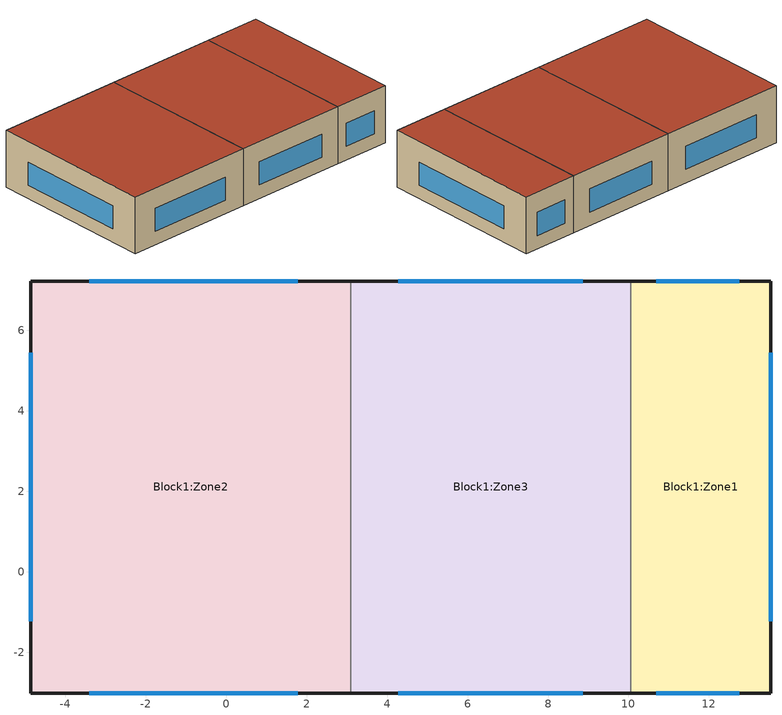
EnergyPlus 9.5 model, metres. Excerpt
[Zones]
Block1:Zone2
 floor ground (Project ground floor): 3.09,-3.01 -4.86,-3.01 -4.86,7.23 3.09,7.23 z0
 wall outside (Project wall): 3.09,7.23 -4.86,7.23 -4.86,-3.01 3.09,-3.01 z0:3.5
 wall to Block1:Zone3 (Project semi-exposed wall): 3.09,-3.01 3.09,7.23 z0:3.5
 window (1001): 1.78,7.23 -3.4,7.23 / -4.86,5.45 -4.86,-1.23 / -3.4,-3.01 1.78,-3.01 z0.84:2.26
 roof outside (Copy of Project flat roof): -4.86,-3.01 3.09,-3.01 3.09,7.23 -4.86,7.23 z3.5
Block1:Zone3
 floor ground (Project ground floor): 10.05,-3.01 3.09,-3.01 3.09,7.23 10.05,7.23 z0
 wall outside (Project wall): 10.05,7.23 3.09,7.23 / 3.09,-3.01 10.05,-3.01 z0:3.5
 wall to Block1:Zone1 (Project semi-exposed wall_Rev): 10.05,-3.01 10.05,7.23 z0:3.5
 window (1001): 8.87,7.23 4.28,7.23 / 4.28,-3.01 8.87,-3.01 z0.84:2.26
 roof outside (Copy of Project flat roof): 3.09,-3.01 10.05,-3.01 10.05,7.23 3.09,7.23 z3.5
Block1:Zone1
 floor ground (Project ground floor): 13.54,-3.01 10.05,-3.01 10.05,7.23 13.54,7.23 z0
 wall outside (Project wall): 10.05,-3.01 13.54,-3.01 13.54,7.23 10.05,7.23 z0:3.5
 window (1001): 13.54,-1.23 13.54,5.45 / 12.75,7.23 10.7,7.23 / 10.7,-3.01 12.75,-3.01 z0.84:2.26
 roof outside (Copy of Project flat roof): 10.05,-3.01 13.54,-3.01 13.54,7.23 10.05,7.23 z3.5
[Site:Location]
Untitled (O1-O1:31-12)  (01-01:31-12): Latitude {deg}=40.45; Longitude {deg}=-3.55; Time Zone {hr}=1; Elevation {m}=582
[Site:GroundTemperature:BuildingSurface]
18, 18, 18, 18, 18, 18, 18, 18, 18, 18, 18, 18
[Site:GroundTemperature:Deep]
14, 14, 14, 14, 14, 14, 14, 14, 14, 14, 14, 14
[Site:GroundTemperature:Shallow]
14, 14, 14, 14, 14, 14, 14, 14, 14, 14, 14, 14
[Site:GroundTemperature:FCfactorMethod]
6.09, 5.28, 6.71, 8.95, 14.81, 19.34, 22.39, 23.32, 21.74, 18.22, 13.53, 9.18
[Site:GroundReflectance]
0.2, 0.2, 0.2, 0.2, 0.2, 0.2, 0.2, 0.2, 0.2, 0.2, 0.2, 0.2
[Site:GroundReflectance:SnowModifier]
2, 2
[SizingPeriod:DesignDay] Day of Month=15; Humidity Condition Type=WetBulb; Barometric Pressure {Pa}=94525.9; Wind Direction {deg}=0; Rain Indicator=No; Snow Indicator=No
Name | Month | Day Type | Maximum Dry-Bulb Temperature {C} | Daily Dry-Bulb Temperature Range {deltaC} | Wetbulb or DewPoint at Maximum Dry-Bulb {C} | Wind Speed {m/s} | Daylight Saving Time Indicator | Solar Model Indicator | Sky Clearness
Summer Design Day in Untitled (O1-O1:31-12) Jul | 7 | SummerDesignDay | 38.2 | 17.5 | 20.3 | 0 | Yes | ASHRAEClearSky | 0.98
Summer Design Day in Untitled (O1-O1:31-12) Aug | 8 | SummerDesignDay | 38 | 17.4 | 19.9 | 0 | Yes | ASHRAEClearSky | 0.98
Summer Design Day in Untitled (O1-O1:31-12) Sep | 9 | SummerDesignDay | 34.9 | 16.8 | 19.3 | 0 | Yes | ASHRAEClearSky | 0.98
Winter Design Day in Untitled (O1-O1:31-12) | 1 | WinterDesignDay | -4 | 0 | -4 | 11.6 | No |  | 0
[Building]
Building: North Axis {deg}=0; Terrain=Suburbs; Loads Convergence Tolerance Value {W}=.04; Temperature Convergence Tolerance Value {deltaC}=.4; Solar Distribution=FullExterior; Maximum Number of Warmup Days=25; Minimum Number of Warmup Days=6
[Site:WaterMainsTemperature]
Calculation Method=Correlation; Annual Average Outdoor Air Temperature {C}=10; Maximum Difference In Monthly Average Outdoor Air Temperatures {deltaC}=20
[Material:NoMass]
3_RVAL_3: Roughness=Rough; Thermal Resistance {m2-K/W}=.18; Thermal Absorptance=0.9; Solar Absorptance=0.7; Visible Absorptance=0.7
[Construction]
Project ground floor: Urea Formaldehyde Foam_.1327, Cast Concrete_.1, Floor/Roof Screed_.O7, Timber Flooring_.O3
Copy of Project flat roof: Asphalt 1_.O1, MW Glass Wool (rolls)_.1445, 3_RVAL_3, Plasterboard_.O13
Project semi-exposed wall; Project wall: Brickwork Outer_.1, XPS Extruded Polystyrene  - CO2 Blowing_.O795, Concrete Block (Medium)_.1, Gypsum Plastering_.O13
Project semi-exposed wall_Rev: Gypsum Plastering_.O13, Concrete Block (Medium)_.1, XPS Extruded Polystyrene  - CO2 Blowing_.O795, Brickwork Outer_.1
1001: 38, 1002, 2
[WindowMaterial:Gas]
1002: Gas Type=Air; Thickness {m}=.013
[WindowMaterial:Glazing] Optical Data Type=SpectralAverage; Thickness {m}=.003; Infrared Transmittance at Normal Incidence=0; Front Side Infrared Hemispherical Emissivity=.84; Conductivity {W/m-K}=.9; Dirt Correction Factor for Solar and Visible Transmittance=1
Name | Solar Transmittance at Normal Incidence | Front Side Solar Reflectance at Normal Incidence | Back Side Solar Reflectance at Normal Incidence | Visible Transmittance at Normal Incidence | Front Side Visible Reflectance at Normal Incidence | Back Side Visible Reflectance at Normal Incidence | Back Side Infrared Hemispherical Emissivity
2 | .837 | .075 | .075 | .898 | .081 | .081 | .84
38 | .74 | .09 | .1 | .82 | .11 | .12 | .2
[Material] Roughness=Rough; Thermal Absorptance=0.9
Name | Thickness {m} | Conductivity {W/m-K} | Density {kg/m3} | Specific Heat {J/kg-K} | Solar Absorptance | Visible Absorptance
Urea Formaldehyde Foam_.1327 | .1327 | 0.04 | 10 | 1400 | 0.6 | 0.6
Cast Concrete_.1 | .1 | 1.13 | 2000 | 1000 | 0.6 | 0.6
Floor/Roof Screed_.O7 | .07 | 0.41 | 1200 | 840 | 0.73 | 0.73
Timber Flooring_.O3 | .03 | 0.14 | 650 | 1200 | 0.78 | 0.78
Asphalt 1_.O1 | .01 | 0.7 | 2100 | 1000 | 0.85 | 0.9
MW Glass Wool (rolls)_.1445 | .1445 | 0.04 | 12 | 840 | 0.6 | 0.6
Plasterboard_.O13 | .013 | 0.25 | 2800 | 896 | 0.5 | 0.5
Brickwork Outer_.1 | .1 | 0.84 | 1700 | 800 | 0.7 | 0.7
XPS Extruded Polystyrene  - CO2 Blowing_.O795 | .0795 | 0.034 | 35 | 1400 | 0.6 | 0.6
Concrete Block (Medium)_.1 | .1 | 0.51 | 1400 | 1000 | 0.6 | 0.6
Gypsum Plastering_.O13 | .013 | 0.4 | 1000 | 1000 | 0.5 | 0.5
[Zone] Type=1; Multiplier=1; Zone Inside Convection Algorithm=TARP
Name | Volume {m3} | Floor Area {m2} | Part of Total Floor Area
Block1:Zone2 | 254.0256 | 72.5787 | Yes
Block1:Zone3 | 225.2987 | 64.3711 | No
Block1:Zone1 | 103.0831 | 29.4523 | Yes
[PEOPLE] Number of People Schedule=Office_OpenOff_Occ; Number of People Calculation Method=People/Area; People per Zone Floor Area {person/m2}=.111; Fraction Radiant=.3; Sensible Heat Fraction=AutoCalculate; Carbon Dioxide Generation Rate {m3/s-W}=3.82e-08; Enable ASHRAE 55 Comfort Warnings=No; Mean Radiant Temperature Calculation Type=ZoneAveraged; Work Efficiency Schedule=Work efficiency; Clothing Insulation Calculation Method=ClothingInsulationSchedule; Air Velocity Schedule=AirVelocitySchedule
Name | Zone or ZoneList | Activity Level Schedule | Clothing Insulation Schedule
People Block1:Zone2 | Block1:Zone2 | Activity Schedule 35 | Clothing Schedule 35
People Block1:Zone1 | Block1:Zone1 | Activity Schedule 49 | Clothing Schedule 49
[Lights] Schedule=Office_OpenOff_Light; Design Level Calculation Method=Watts/Area; Watts per Zone Floor Area {W/m2}=20; Return Air Fraction=0; Fraction Radiant=.42; Fraction Visible=.18; Fraction Replaceable=1
Name | Zone or ZoneList
Block1:Zone2 | Block1:Zone2
Block1:Zone1 | Block1:Zone1
[OtherEquipment] Fuel Type=Electricity; Schedule=Office_OpenOff_Equip; Design Level Calculation Method=Watts/Area; Power per Zone Floor Area {W/m2}=11.77; Fraction Latent=0; Fraction Radiant=.2; Fraction Lost=0; Carbon Dioxide Generation Rate {m3/s-W}=0
Name | Zone or ZoneList
Block1:Zone2 Equipment gain 1 | Block1:Zone2
Block1:Zone1 Equipment gain 1 | Block1:Zone1
[ZoneControl:Thermostat:OperativeTemperature] Radiative Fraction Input Mode=Scheduled; Radiative Fraction Schedule=TypOperativeTempControlSch
Name | Thermostat
 | Block1:Zone2 Thermostat
 | Block1:Zone1 Thermostat
[ZoneControl:Thermostat] Control Type Schedule=Control type schedule: Always 4
Name | Zone or ZoneList | Control 1
Block1:Zone2 Thermostat | Block1:Zone2 | Block1:Zone2 Dual SP
Block1:Zone1 Thermostat | Block1:Zone1 | Block1:Zone1 Dual SP
[ThermostatSetpoint:DualSetpoint]
Name | Heating Setpoint Temperature Schedule | Cooling Setpoint Temperature Schedule
Block1:Zone2 Dual SP | Block1:Zone2 Heating Setpoint Schedule | Block1:Zone2 Cooling Setpoint Schedule
Block1:Zone1 Dual SP | Block1:Zone1 Heating Setpoint Schedule | Block1:Zone1 Cooling Setpoint Schedule
[Sizing:Zone] Zone Cooling Design Supply Air Temperature Input Method=SupplyAirTemperature; Zone Cooling Design Supply Air Temperature {C}=14; Zone Cooling Design Supply Air Temperature Difference {deltaC}=5; Zone Heating Design Supply Air Temperature Input Method=SupplyAirTemperature; Zone Heating Design Supply Air Temperature {C}=50; Zone Heating Design Supply Air Temperature Difference {deltaC}=15; Zone Cooling Design Supply Air Humidity Ratio {kgWater/kgDryAir}=0.009; Zone Heating Design Supply Air Humidity Ratio {kgWater/kgDryAir}=0.004; Zone Heating Sizing Factor=1.25; Zone Cooling Sizing Factor=1.15; Cooling Design Air Flow Method=DesignDay; Cooling Design Air Flow Rate {m3/s}=0; Cooling Minimum Air Flow per Zone Floor Area {m3/s-m2}=0.00076; Cooling Minimum Air Flow {m3/s}=0; Cooling Minimum Air Flow Fraction=0; Heating Design Air Flow Method=DesignDay; Heating Design Air Flow Rate {m3/s}=0; Heating Maximum Air Flow per Zone Floor Area {m3/s-m2}=0.00203; Heating Maximum Air Flow {m3/s}=0.14158; Heating Maximum Air Flow Fraction=0.3; Account for Dedicated Outdoor Air System=No; Dedicated Outdoor Air System Control Strategy=NeutralSupplyAir; Dedicated Outdoor Air Low Setpoint Temperature for Design {C}=autosize; Dedicated Outdoor Air High Setpoint Temperature for Design {C}=autosize
Name | Design Specification Outdoor Air Object | Design Specification Zone Air Distribution Object
Block1:Zone2 | Block1:Zone2 Design Specification Outdoor Air Object | Block1:Zone2 Design Specification Zone Air Distribution Object
Block1:Zone1 | Block1:Zone1 Design Specification Outdoor Air Object | Block1:Zone1 Design Specification Zone Air Distribution Object
[DesignSpecification:OutdoorAir] Outdoor Air Method=Sum; Outdoor Air Flow per Person {m3/s-person}=0.01; Outdoor Air Flow per Zone Floor Area {m3/s-m2}=0; Outdoor Air Flow per Zone {m3/s}=0; Outdoor Air Flow Air Changes per Hour {1/hr}=0; Outdoor Air Schedule=On 24/7
Block1:Zone2 Design Specification Outdoor Air Object; Block1:Zone1 Design Specification Outdoor Air Object
[DesignSpecification:ZoneAirDistribution] Zone Air Distribution Effectiveness in Cooling Mode=1; Zone Air Distribution Effectiveness in Heating Mode=1; Zone Secondary Recirculation Fraction=0
Block1:Zone2 Design Specification Zone Air Distribution Object; Block1:Zone1 Design Specification Zone Air Distribution Object
[Zone equipment]
Block1:Zone2: Block1:Zone2 PTAC
Block1:Zone1: Block1:Zone1 PTAC
[ZoneHVAC:PackagedTerminalAirConditioner] Availability Schedule=On 24/7; Cooling Supply Air Flow Rate {m3/s}=autosize; Heating Supply Air Flow Rate {m3/s}=autosize; No Load Supply Air Flow Rate {m3/s}=autosize; Cooling Outdoor Air Flow Rate {m3/s}=0; Heating Outdoor Air Flow Rate {m3/s}=0; No Load Outdoor Air Flow Rate {m3/s}=0; Fan Placement=DrawThrough; Supply Air Fan Operating Mode Schedule=Fan operation mode - Cycling
Name | Supply Air Fan | Heating Coil | Cooling Coil
Block1:Zone2 PTAC | Block1:Zone2 PTAC Supply Fan | Block1:Zone2 PTAC Heating Coil | Block1:Zone2 PTAC DX Cooling Coil
Block1:Zone1 PTAC | Block1:Zone1 PTAC Supply Fan | Block1:Zone1 PTAC Heating Coil | Block1:Zone1 PTAC DX Cooling Coil
[Coil:Cooling:DX:SingleSpeed] Availability Schedule=On 24/7; Gross Rated Total Cooling Capacity {W}=autosize; Gross Rated Sensible Heat Ratio=autosize; Gross Rated Cooling COP {W/W}=3; Rated Air Flow Rate {m3/s}=autosize; Rated Evaporator Fan Power Per Volume Flow Rate {W/(m3/s)}=773.3; Total Cooling Capacity Function of Temperature Curve=DXClgCoilTotalClgCapFuncTemperature; Total Cooling Capacity Function of Flow Fraction Curve=DXClgCoilTotalClgCapFuncFlowFraction; Energy Input Ratio Function of Temperature Curve=DXClgCoilEnergyInputRatioFuncTemperature; Energy Input Ratio Function of Flow Fraction Curve=DXClgCoilEnergyInputRatioFuncFlowFraction; Part Load Fraction Correlation Curve=DXCoilPartLoadFractionCorrelation; Minimum Outdoor Dry-Bulb Temperature for Compressor Operation {C}=-25; Nominal Time for Condensate Removal to Begin {s}=0; Ratio of Initial Moisture Evaporation Rate and Steady State Latent Capacity=0; Maximum Cycling Rate {cycles/hr}=0; Latent Capacity Time Constant {s}=0; Condenser Type=AirCooled; Evaporative Condenser Effectiveness=0.9; Evaporative Condenser Air Flow Rate {m3/s}=autosize; Evaporative Condenser Pump Rated Power Consumption {W}=0; Crankcase Heater Capacity {W}=0; Maximum Outdoor Dry-Bulb Temperature for Crankcase Heater Operation {C}=10
Block1:Zone2 PTAC DX Cooling Coil; Block1:Zone1 PTAC DX Cooling Coil
[Coil:Heating:Electric] Availability Schedule=On 24/7; Efficiency=1; Nominal Capacity {W}=autosize
Block1:Zone2 PTAC Heating Coil; Block1:Zone1 PTAC Heating Coil
[Fan:OnOff] Availability Schedule=On 24/7; Fan Total Efficiency=0.7; Pressure Rise {Pa}=100; Maximum Flow Rate {m3/s}=autosize; Motor Efficiency=0.9; Motor In Airstream Fraction=1; Fan Power Ratio Function of Speed Ratio Curve=DefaultFanPowerRatioCurve; Fan Efficiency Ratio Function of Speed Ratio Curve=DefaultFanEffRatioCurve
Block1:Zone2 PTAC Supply Fan; Block1:Zone1 PTAC Supply Fan
[Schedule:Compact]
Work efficiency; Fan operation mode - Cycling: Through: 12/31, For: AllDays, Until: 24:00, 0
TypOperativeTempControlSch: Through: 31 Dec, For: SummerDesignDay WinterDesignDay, Until: 24:00, 0, For: AllOtherDays, Until: 24:00, 0.5
AirVelocitySchedule: Through: 12/31, For: AllDays, Until: 24:00, .137
On 24/7: Through: 12/31, For: AllDays, Until: 24:00, 1
Control type schedule: Always 4: Through: 12/31, For: AllDays, Until: 24:00, 4
Office_OpenOff_Occ: Through: 31 Dec, For: Weekdays SummerDesignDay, Until: 07:00, 0, Until: 08:00, 0.25, Until: 09:00, 0.5, Until: 12:00, 1, Until: 14:00, 0.75, Until: 17:00, 1, Until: 18:00, 0.5, Until: 19:00, 0.25, Until: 24:00, 0, For: Weekends, Until: 24:00, 0, For: Holidays, Until: 24:00, 0, For: WinterDesignDay AllOtherDays, Until: 24:00, 0
Office_OpenOff_Equip: Through: 31 Dec, For: Weekdays SummerDesignDay, Until: 07:00, 0.05394, Until: 20:00, 1, Until: 24:00, 0.05394, For: Weekends, Until: 24:00, 0.05394, For: Holidays, Until: 24:00, 0.05394, For: WinterDesignDay AllOtherDays, Until: 24:00, 0
Office_OpenOff_Light: Through: 31 Dec, For: Weekdays SummerDesignDay, Until: 07:00, 0, Until: 19:00, 1, Until: 24:00, 0, For: Weekends, Until: 24:00, 0, For: Holidays, Until: 24:00, 0, For: WinterDesignDay AllOtherDays, Until: 24:00, 0
Activity Schedule 35; Activity Schedule 49: Through: 12/31, For: AllDays, Until: 24:00, 110.7
Clothing Schedule 35; Clothing Schedule 49: Through: 4/1, For: AllDays, Until: 24:00, 1, Through: 9/30, For: AllDays, Until: 24:00, .5, Through: 12/31, For: AllDays, Until: 24:00, 1
Block1:Zone2 Heating Setpoint Schedule: Through: 31 Dec, For: Weekdays SummerDesignDay, Until: 05:00, 20, Until: 19:00, 25, Until: 24:00, 20, For: WinterDesignDay, Until: 24:00, 25, For: Weekends, Until: 24:00, 20, For: Holidays, Until: 24:00, 20, For: AllOtherDays, Until: 24:00, -50
Block1:Zone2 Cooling Setpoint Schedule: Through: 31 Dec, For: Weekdays SummerDesignDay, Until: 05:00, 100, Until: 19:00, 27, Until: 24:00, 100, For: Weekends, Until: 24:00, 100, For: Holidays, Until: 24:00, 100, For: WinterDesignDay AllOtherDays, Until: 24:00, 100
Block1:Zone1 Heating Setpoint Schedule: Through: 31 Dec, For: Weekdays SummerDesignDay, Until: 05:00, 10, Until: 19:00, 24, Until: 24:00, 10, For: WinterDesignDay, Until: 24:00, 24, For: Weekends, Until: 24:00, 10, For: Holidays, Until: 24:00, 10, For: AllOtherDays, Until: 24:00, -50
Block1:Zone1 Cooling Setpoint Schedule: Through: 31 Dec, For: Weekdays SummerDesignDay, Until: 05:00, 100, Until: 19:00, 28, Until: 24:00, 100, For: Weekends, Until: 24:00, 100, For: Holidays, Until: 24:00, 100, For: WinterDesignDay AllOtherDays, Until: 24:00, 100
[Curve:Cubic]
DefaultFanEffRatioCurve: Coefficient1 Constant=0.338568; Coefficient2 x=1.72644; Coefficient3 x**2=-1.4928; Coefficient4 x**3=0.427762; Minimum Value of x=0.5; Maximum Value of x=1.5; Minimum Curve Output=0.3; Maximum Curve Output=1
[Curve:Exponent]
DefaultFanPowerRatioCurve: Coefficient1 Constant=0; Coefficient2 Constant=1; Coefficient3 Constant=3; Minimum Value of x=0; Maximum Value of x=1.5; Minimum Curve Output=0.01; Maximum Curve Output=1.5
[Curve:Biquadratic] Minimum Value of x=12.77778; Maximum Value of x=23.88889; Minimum Value of y=18; Maximum Value of y=46.11111; Input Unit Type for X=Temperature; Input Unit Type for Y=Temperature; Output Unit Type=Dimensionless
Name | Coefficient1 Constant | Coefficient2 x | Coefficient3 x**2 | Coefficient4 y | Coefficient5 y**2 | Coefficient6 x*y
DXClgCoilTotalClgCapFuncTemperature | 0.942589 | 0.00954336 | 0.000683771 | -0.0110427 | 5.24901e-06 | -9.72002e-06
DXClgCoilEnergyInputRatioFuncTemperature | 0.342363 | 0.0348798 | -0.000623606 | 0.00497647 | 0.000437885 | -0.000727918
[Curve:Quadratic]
Name | Coefficient1 Constant | Coefficient2 x | Coefficient3 x**2 | Minimum Value of x | Maximum Value of x
DXClgCoilTotalClgCapFuncFlowFraction | 0.8 | 0.2 | 0 | 0.5 | 1.5
DXClgCoilEnergyInputRatioFuncFlowFraction | 1.1552 | -0.1808 | 0.0256 | 0.5 | 1.5
DXCoilPartLoadFractionCorrelation | 0.85 | 0.15 | 0 | 0 | 1
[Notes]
Hourly weather file: C:\ProgramData\DesignBuilder\Weather Data\ESP_MADRID_IWEC.epw
